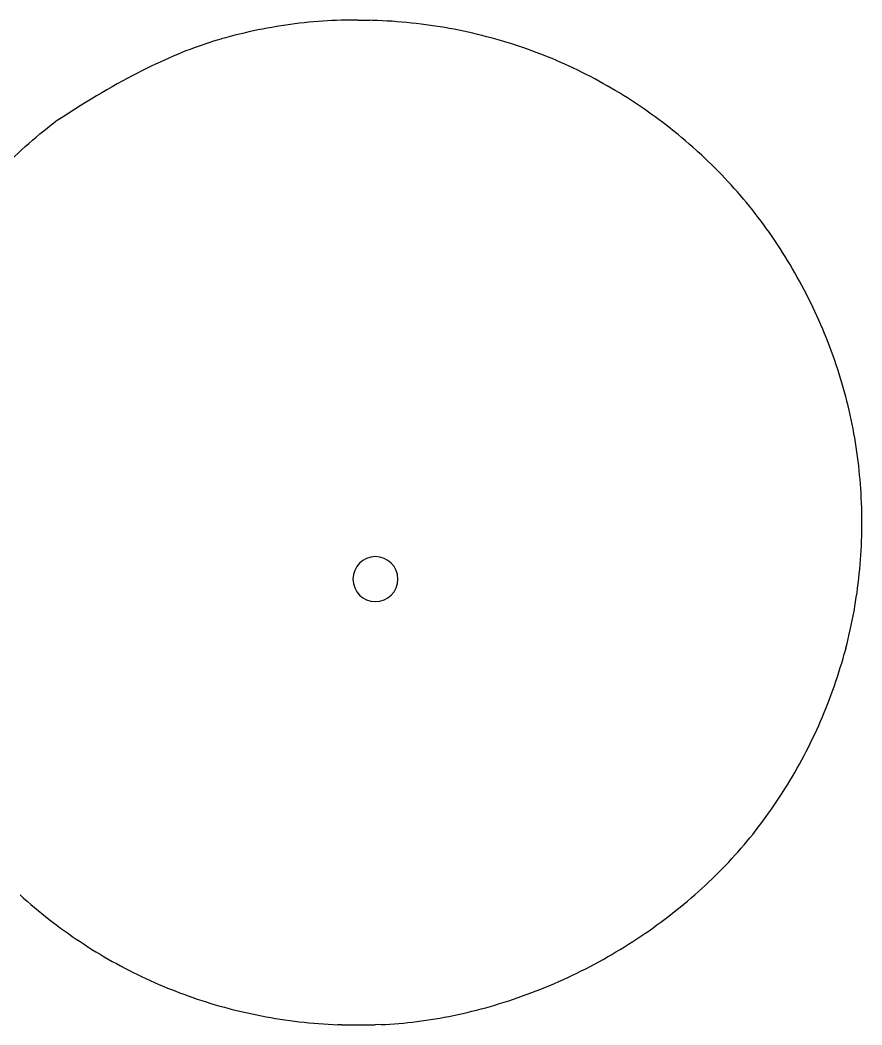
# Model space of a CAD drawing. Header units: millimetres. Extents: x -180 to 2481, y -290 to 1167.
# Drawn here: x 1040.5 to 1115.3, y 934.7 to 1024 of the extents above; entities that cross this region are included whole.
import ezdxf

# ---------------------------------------------------------------- set-up
doc = ezdxf.new("R2010")
doc.units = ezdxf.units.MM

# ---------------------------------------------------------------- blocks, each defined once
blk = doc.blocks.new('Cargo Text')
at = {"color": 7, "ltscale": 0.010602}
for p, q in [((267.049909, 141.047591), (267.466672, 141.125987)), ((286.172612, 140.537422), (286.582924, 140.430221)), ((320.410284, 95.894885), (320.39551, 95.471059))]:
    blk.add_line(p, q, dxfattribs=at)
at = {"color": 7, "ltscale": 0.010614}
blk.add_line((267.466672, 141.125987), (267.884634, 141.200539), dxfattribs=at)
at = {"color": 7, "ltscale": 0.010627}
for p, q in [((267.884634, 141.200539), (268.303785, 141.271241)), ((246.554171, 131.135337), (246.877793, 131.410923)), ((317.58006, 81.604686), (317.427946, 81.207746))]:
    blk.add_line(p, q, dxfattribs=at)
at = {"color": 7, "ltscale": 0.01064}
for p, q in [((268.303785, 141.271241), (268.724115, 141.338086)), ((315.287756, 117.917667), (315.48457, 117.540303))]:
    blk.add_line(p, q, dxfattribs=at)
at = {"color": 7, "ltscale": 0.010654}
blk.add_line((268.724115, 141.338086), (269.145615, 141.401068), dxfattribs=at)
at = {"color": 7, "ltscale": 0.010669}
blk.add_line((269.145615, 141.401068), (269.568274, 141.460179), dxfattribs=at)
at = {"color": 7, "ltscale": 0.010685}
blk.add_line((269.568274, 141.460179), (269.992082, 141.515414), dxfattribs=at)
at = {"color": 7, "ltscale": 0.010701}
for p, q in [((269.992082, 141.515414), (270.417029, 141.566764)), ((314.247596, 119.781945), (314.463105, 119.412131))]:
    blk.add_line(p, q, dxfattribs=at)
at = {"color": 7, "ltscale": 0.010718}
blk.add_line((270.417029, 141.566764), (270.843106, 141.614222), dxfattribs=at)
at = {"color": 7, "ltscale": 0.010735}
blk.add_line((270.843106, 141.614222), (271.270302, 141.657782), dxfattribs=at)
at = {"color": 7, "ltscale": 0.010753}
blk.add_line((271.270302, 141.657782), (271.698605, 141.697435), dxfattribs=at)
at = {"color": 7, "ltscale": 0.010772}
blk.add_line((271.698605, 141.697435), (272.128007, 141.733173), dxfattribs=at)
at = {"color": 7, "ltscale": 0.010792}
blk.add_line((272.128007, 141.733173), (272.558496, 141.76499), dxfattribs=at)
at = {"color": 7, "ltscale": 0.010812}
blk.add_line((272.558496, 141.76499), (272.990062, 141.792876), dxfattribs=at)
at = {"color": 7, "ltscale": 0.010832}
for p, q in [((272.990062, 141.792876), (273.422693, 141.816824)), ((290.268138, 139.280476), (290.675365, 139.132445))]:
    blk.add_line(p, q, dxfattribs=at)
at = {"color": 7, "ltscale": 0.010854}
blk.add_line((273.422693, 141.816824), (273.85638, 141.836826), dxfattribs=at)
at = {"color": 7, "ltscale": 0.007932}
blk.add_line((274.1734, 141.849506), (273.85638, 141.836826), dxfattribs=at)
at = {"color": 7, "ltscale": 0.074558}
blk.add_line((274.1734, 141.849506), (277.1557, 141.849506), dxfattribs=at)
at = {"color": 7, "ltscale": 0.013393}
blk.add_line((277.69096, 141.827642), (277.1557, 141.849506), dxfattribs=at)
at = {"color": 7, "ltscale": 0.009846}
blk.add_line((277.69096, 141.827642), (278.084288, 141.807545), dxfattribs=at)
at = {"color": 7, "ltscale": 0.009887}
blk.add_line((278.084288, 141.807545), (278.479023, 141.783373), dxfattribs=at)
at = {"color": 7, "ltscale": 0.009929}
blk.add_line((278.479023, 141.783373), (278.875166, 141.75511), dxfattribs=at)
at = {"color": 7, "ltscale": 0.00997}
blk.add_line((278.875166, 141.75511), (279.272658, 141.722744), dxfattribs=at)
at = {"color": 7, "ltscale": 0.010011}
blk.add_line((279.272658, 141.722744), (279.671435, 141.686262), dxfattribs=at)
at = {"color": 7, "ltscale": 0.010051}
blk.add_line((279.671435, 141.686262), (280.071435, 141.645655), dxfattribs=at)
at = {"color": 7, "ltscale": 0.010091}
blk.add_line((280.071435, 141.645655), (280.472593, 141.600913), dxfattribs=at)
at = {"color": 7, "ltscale": 0.01013}
blk.add_line((280.472593, 141.600913), (280.874844, 141.552027), dxfattribs=at)
at = {"color": 7, "ltscale": 0.010169}
blk.add_line((280.874844, 141.552027), (281.278122, 141.498989), dxfattribs=at)
at = {"color": 7, "ltscale": 0.010207}
blk.add_line((281.278122, 141.498989), (281.682362, 141.441793), dxfattribs=at)
at = {"color": 7, "ltscale": 0.010244}
blk.add_line((281.682362, 141.441793), (282.087494, 141.380433), dxfattribs=at)
at = {"color": 7, "ltscale": 0.01028}
blk.add_line((282.087494, 141.380433), (282.493452, 141.314905), dxfattribs=at)
at = {"color": 7, "ltscale": 0.010316}
for p, q in [((282.493452, 141.314905), (282.900166, 141.245206)), ((259.59888, 55.607515), (259.218727, 55.768037))]:
    blk.add_line(p, q, dxfattribs=at)
at = {"color": 7, "ltscale": 0.010351}
blk.add_line((282.900166, 141.245206), (283.307566, 141.171333), dxfattribs=at)
at = {"color": 7, "ltscale": 0.010385}
blk.add_line((283.307566, 141.171333), (283.715583, 141.093286), dxfattribs=at)
at = {"color": 7, "ltscale": 0.010419}
for p, q in [((283.715583, 141.093286), (284.124145, 141.011064)), ((307.948949, 66.292528), (307.658322, 65.993818)), ((307.658322, 65.993818), (307.364839, 65.697908))]:
    blk.add_line(p, q, dxfattribs=at)
at = {"color": 7, "ltscale": 0.010523}
for p, q in [((263.354574, 140.17002), (263.760115, 140.282752)), ((249.886638, 133.737474), (250.231455, 133.978844)), ((320.401643, 98.849646), (320.414856, 98.428929)), ((318.533568, 84.404331), (318.409259, 84.00219)), ((288.693751, 54.491443), (288.29023, 54.371686))]:
    blk.add_line(p, q, dxfattribs=at)
at = {"color": 7, "ltscale": 0.010529}
for p, q in [((263.760115, 140.282752), (264.166942, 140.39169)), ((312.445554, 71.793268), (312.204629, 71.447846)), ((297.780522, 58.392362), (297.413592, 58.185639)), ((265.921799, 53.615794), (265.5113, 53.709998))]:
    blk.add_line(p, q, dxfattribs=at)
at = {"color": 7, "ltscale": 0.010536}
for p, q in [((264.166942, 140.39169), (264.575044, 140.496829)), ((306.51579, 129.436033), (306.823038, 129.147561)), ((318.409259, 84.00219), (318.280984, 83.600765))]:
    blk.add_line(p, q, dxfattribs=at)
at = {"color": 7, "ltscale": 0.010543}
for p, q in [((264.575044, 140.496829), (264.984412, 140.598164)), ((320.424082, 98.007724), (320.429318, 97.586045))]:
    blk.add_line(p, q, dxfattribs=at)
at = {"color": 7, "ltscale": 0.010551}
blk.add_line((264.984412, 140.598164), (265.395037, 140.695689), dxfattribs=at)
at = {"color": 7, "ltscale": 0.01056}
blk.add_line((265.395037, 140.695689), (265.806909, 140.789401), dxfattribs=at)
at = {"color": 7, "ltscale": 0.010569}
for p, q in [((265.806909, 140.789401), (266.220018, 140.879292)), ((317.246749, 113.68701), (317.402337, 113.29393)), ((313.150287, 72.845714), (312.918393, 72.492207)), ((265.100945, 53.808272), (264.690745, 53.910621))]:
    blk.add_line(p, q, dxfattribs=at)
at = {"color": 7, "ltscale": 0.01058}
for p, q in [((266.220018, 140.879292), (266.634354, 140.965357)), ((316.757455, 114.857928), (316.924306, 114.469019))]:
    blk.add_line(p, q, dxfattribs=at)
at = {"color": 7, "ltscale": 0.01059}
blk.add_line((266.634354, 140.965357), (267.049909, 141.047591), dxfattribs=at)
at = {"color": 7, "ltscale": 0.010452}
for p, q in [((284.124145, 141.011064), (284.533182, 140.924669)), ((319.486153, 106.322706), (319.570544, 105.913222))]:
    blk.add_line(p, q, dxfattribs=at)
at = {"color": 7, "ltscale": 0.010483}
blk.add_line((284.533182, 140.924669), (284.942619, 140.834103), dxfattribs=at)
at = {"color": 7, "ltscale": 0.010514}
for p, q in [((284.942619, 140.834103), (285.352386, 140.73937)), ((320.384449, 99.26986), (320.401643, 98.849646)), ((297.044983, 57.982563), (296.674702, 57.783133))]:
    blk.add_line(p, q, dxfattribs=at)
at = {"color": 7, "ltscale": 0.010545}
blk.add_line((285.352386, 140.73937), (285.762408, 140.640475), dxfattribs=at)
at = {"color": 7, "ltscale": 0.010574}
for p, q in [((285.762408, 140.640475), (286.172612, 140.537422)), ((318.511473, 110.100662), (318.633122, 109.695558))]:
    blk.add_line(p, q, dxfattribs=at)
at = {"color": 7, "ltscale": 0.01063}
for p, q in [((286.582924, 140.430221), (286.993269, 140.318878)), ((315.48457, 117.540303), (315.677643, 117.16146)), ((320.37672, 95.046848), (320.353911, 94.622267))]:
    blk.add_line(p, q, dxfattribs=at)
at = {"color": 7, "ltscale": 0.010656}
for p, q in [((286.993269, 140.318878), (287.403571, 140.203405)), ((245.913477, 130.573948), (246.232729, 130.856344)), ((282.928383, 53.160913), (282.507323, 53.094591))]:
    blk.add_line(p, q, dxfattribs=at)
at = {"color": 7, "ltscale": 0.010682}
blk.add_line((287.403571, 140.203405), (287.813757, 140.08381), dxfattribs=at)
at = {"color": 7, "ltscale": 0.0105}
for p, q in [((260.552567, 139.275038), (260.948845, 139.414206)), ((259.764107, 138.985424), (260.157651, 139.13211)), ((260.157651, 139.13211), (260.552567, 139.275038)), ((251.278246, 134.682307), (251.631258, 134.909899)), ((318.7703, 85.21072), (318.653915, 84.807177)), ((259.218727, 55.768037), (258.833389, 55.935079))]:
    blk.add_line(p, q, dxfattribs=at)
at = {"color": 7, "ltscale": 0.010501}
for p, q in [((260.948845, 139.414206), (261.346476, 139.549609)), ((259.371945, 138.834984), (259.764107, 138.985424))]:
    blk.add_line(p, q, dxfattribs=at)
at = {"color": 7, "ltscale": 0.010503}
for p, q in [((261.346476, 139.549609), (261.745449, 139.681244)), ((296.302757, 57.58735), (295.929156, 57.395216))]:
    blk.add_line(p, q, dxfattribs=at)
at = {"color": 7, "ltscale": 0.010506}
for p, q in [((261.745449, 139.681244), (262.145754, 139.809106)), ((306.823038, 129.147561), (307.126646, 128.857018)), ((320.363276, 99.689556), (320.384449, 99.26986))]:
    blk.add_line(p, q, dxfattribs=at)
at = {"color": 7, "ltscale": 0.010509}
for p, q in [((262.145754, 139.809106), (262.547384, 139.933193)), ((292.264899, 55.738809), (291.873616, 55.585191))]:
    blk.add_line(p, q, dxfattribs=at)
at = {"color": 7, "ltscale": 0.010513}
blk.add_line((262.547384, 139.933193), (262.950327, 140.053499), dxfattribs=at)
at = {"color": 7, "ltscale": 0.010518}
for p, q in [((262.950327, 140.053499), (263.354574, 140.17002)), ((256.782016, 137.731497), (257.164483, 137.906789))]:
    blk.add_line(p, q, dxfattribs=at)
at = {"color": 7, "ltscale": 0.010706}
blk.add_line((287.813757, 140.08381), (288.223748, 139.960108), dxfattribs=at)
at = {"color": 7, "ltscale": 0.01073}
for p, q in [((288.223748, 139.960108), (288.633471, 139.83231)), ((313.805366, 120.516932), (314.02835, 120.150215)), ((315.099686, 76.14751), (314.895453, 75.770016))]:
    blk.add_line(p, q, dxfattribs=at)
at = {"color": 7, "ltscale": 0.010752}
blk.add_line((288.633471, 139.83231), (289.042848, 139.700431), dxfattribs=at)
at = {"color": 7, "ltscale": 0.010774}
blk.add_line((289.042848, 139.700431), (289.451802, 139.564488), dxfattribs=at)
at = {"color": 7, "ltscale": 0.010794}
blk.add_line((289.451802, 139.564488), (289.860258, 139.424497), dxfattribs=at)
at = {"color": 7, "ltscale": 0.010814}
for p, q in [((289.860258, 139.424497), (290.268138, 139.280476)), ((312.634388, 122.326793), (312.876058, 121.968023)), ((316.067373, 78.061245), (315.87929, 77.67172))]:
    blk.add_line(p, q, dxfattribs=at)
at = {"color": 7, "ltscale": 0.010541}
for p, q in [((257.935099, 138.246776), (258.323232, 138.411457)), ((312.683478, 72.14139), (312.445554, 71.793268))]:
    blk.add_line(p, q, dxfattribs=at)
at = {"color": 7, "ltscale": 0.01055}
blk.add_line((258.323232, 138.411457), (258.713237, 138.572589), dxfattribs=at)
at = {"color": 7, "ltscale": 0.007225}
blk.add_line((258.713237, 138.572589), (258.981201, 138.680804), dxfattribs=at)
at = {"color": 7, "ltscale": 0.010502}
for p, q in [((258.981201, 138.680804), (259.371945, 138.834984)), ((255.646075, 137.184499), (256.022804, 137.370346))]:
    blk.add_line(p, q, dxfattribs=at)
at = {"color": 7, "ltscale": 0.01085}
blk.add_line((290.675365, 139.132445), (291.081862, 138.980425), dxfattribs=at)
at = {"color": 7, "ltscale": 0.010866}
for p, q in [((291.081862, 138.980425), (291.487552, 138.824437)), ((305.082864, 63.575857), (304.753264, 63.292504))]:
    blk.add_line(p, q, dxfattribs=at)
at = {"color": 7, "ltscale": 0.010881}
blk.add_line((291.487552, 138.824437), (291.892359, 138.664504), dxfattribs=at)
at = {"color": 7, "ltscale": 0.010895}
blk.add_line((291.892359, 138.664504), (292.296204, 138.500652), dxfattribs=at)
at = {"color": 7, "ltscale": 0.010909}
blk.add_line((292.296204, 138.500652), (292.699011, 138.332905), dxfattribs=at)
at = {"color": 7, "ltscale": 0.010507}
blk.add_line((256.022804, 137.370346), (256.401454, 137.55268), dxfattribs=at)
at = {"color": 7, "ltscale": 0.010512}
for p, q in [((256.401454, 137.55268), (256.782016, 137.731497)), ((289.896356, 54.873366), (289.496824, 54.742287))]:
    blk.add_line(p, q, dxfattribs=at)
at = {"color": 7, "ltscale": 0.010525}
blk.add_line((257.164483, 137.906789), (257.548847, 138.078551), dxfattribs=at)
at = {"color": 7, "ltscale": 0.010532}
blk.add_line((257.548847, 138.078551), (257.935099, 138.246776), dxfattribs=at)
at = {"color": 7, "ltscale": 0.01092}
blk.add_line((292.699011, 138.332905), (293.100703, 138.16129), dxfattribs=at)
at = {"color": 7, "ltscale": 0.010931}
blk.add_line((293.100703, 138.16129), (293.501204, 137.985836), dxfattribs=at)
at = {"color": 7, "ltscale": 0.010941}
blk.add_line((293.501204, 137.985836), (293.900436, 137.806571), dxfattribs=at)
at = {"color": 7, "ltscale": 0.010949}
blk.add_line((293.900436, 137.806571), (294.298324, 137.623525), dxfattribs=at)
at = {"color": 7, "ltscale": 0.010957}
blk.add_line((294.298324, 137.623525), (294.694792, 137.436731), dxfattribs=at)
at = {"color": 7, "ltscale": 0.010492}
for p, q in [((254.527498, 136.605942), (254.898414, 136.802292)), ((266.743189, 53.439574), (266.332432, 53.525654))]:
    blk.add_line(p, q, dxfattribs=at)
at = {"color": 7, "ltscale": 0.010495}
blk.add_line((254.898414, 136.802292), (255.271276, 136.995146), dxfattribs=at)
at = {"color": 7, "ltscale": 0.010498}
for p, q in [((255.271276, 136.995146), (255.646075, 137.184499)), ((320.338128, 100.108721), (320.363276, 99.689556)), ((295.929156, 57.395216), (295.553905, 57.206732))]:
    blk.add_line(p, q, dxfattribs=at)
at = {"color": 7, "ltscale": 0.010963}
blk.add_line((294.694792, 137.436731), (295.089763, 137.24622), dxfattribs=at)
at = {"color": 7, "ltscale": 0.010968}
blk.add_line((295.089763, 137.24622), (295.483164, 137.052027), dxfattribs=at)
at = {"color": 7, "ltscale": 0.010972}
blk.add_line((295.483164, 137.052027), (295.874917, 136.854186), dxfattribs=at)
at = {"color": 7, "ltscale": 0.010975}
blk.add_line((295.874917, 136.854186), (296.26495, 136.652734), dxfattribs=at)
at = {"color": 7, "ltscale": 0.010976}
for p, q in [((296.26495, 136.652734), (296.653188, 136.447707)), ((297.039558, 136.239144), (297.423985, 136.027083))]:
    blk.add_line(p, q, dxfattribs=at)
at = {"color": 7, "ltscale": 0.01049}
for p, q in [((252.702408, 135.571938), (253.063465, 135.78569)), ((254.158537, 136.406102), (254.527498, 136.605942)), ((292.881545, 55.9897), (292.493344, 55.830488))]:
    blk.add_line(p, q, dxfattribs=at)
at = {"color": 7, "ltscale": 0.010489}
for p, q in [((253.063465, 135.78569), (253.426512, 135.995971)), ((253.791539, 136.202777), (254.158537, 136.406102)), ((318.882726, 85.614952), (318.7703, 85.21072)), ((294.798484, 56.840721), (294.418326, 56.663197))]:
    blk.add_line(p, q, dxfattribs=at)
at = {"color": 7, "ltscale": 0.010488}
for p, q in [((253.426512, 135.995971), (253.791539, 136.202777)), ((294.418326, 56.663197), (294.036547, 56.48933)), ((293.26815, 56.152579), (292.881545, 55.9897))]:
    blk.add_line(p, q, dxfattribs=at)
at = {"color": 7, "ltscale": 0.010977}
blk.add_line((296.653188, 136.447707), (297.039558, 136.239144), dxfattribs=at)
at = {"color": 7, "ltscale": 0.010974}
blk.add_line((297.423985, 136.027083), (297.806399, 135.811565), dxfattribs=at)
at = {"color": 7, "ltscale": 0.010971}
blk.add_line((297.806399, 135.811565), (298.186726, 135.592631), dxfattribs=at)
at = {"color": 7, "ltscale": 0.010497}
blk.add_line((251.631258, 134.909899), (251.986295, 135.134038), dxfattribs=at)
at = {"color": 7, "ltscale": 0.010494}
for p, q in [((251.986295, 135.134038), (252.343348, 135.354719)), ((311.713814, 70.765121), (311.463943, 70.427829)), ((295.553905, 57.206732), (295.177012, 57.0219))]:
    blk.add_line(p, q, dxfattribs=at)
at = {"color": 7, "ltscale": 0.010491}
for p, q in [((252.343348, 135.354719), (252.702408, 135.571938)), ((320.309009, 100.52734), (320.338128, 100.108721)), ((315.87929, 77.67172), (315.693403, 77.295504)), ((295.177012, 57.0219), (294.798484, 56.840721))]:
    blk.add_line(p, q, dxfattribs=at)
at = {"color": 7, "ltscale": 0.010967}
blk.add_line((298.186726, 135.592631), (298.564897, 135.370323), dxfattribs=at)
at = {"color": 7, "ltscale": 0.010961}
blk.add_line((298.564897, 135.370323), (298.94084, 135.144685), dxfattribs=at)
at = {"color": 7, "ltscale": 0.010955}
blk.add_line((298.94084, 135.144685), (299.314485, 134.91576), dxfattribs=at)
at = {"color": 7, "ltscale": 0.010947}
blk.add_line((299.314485, 134.91576), (299.685763, 134.683594), dxfattribs=at)
at = {"color": 7, "ltscale": 0.010516}
for p, q in [((250.231455, 133.978844), (250.578335, 134.216775)), ((312.204629, 71.447846), (311.960712, 71.105128))]:
    blk.add_line(p, q, dxfattribs=at)
at = {"color": 7, "ltscale": 0.01051}
for p, q in [((250.578335, 134.216775), (250.927269, 134.451264)), ((290.294541, 55.008212), (289.896356, 54.873366)), ((266.332432, 53.525654), (265.921799, 53.615794))]:
    blk.add_line(p, q, dxfattribs=at)
at = {"color": 7, "ltscale": 0.010505}
for p, q in [((250.927269, 134.451264), (251.278246, 134.682307)), ((311.960712, 71.105128), (311.713814, 70.765121))]:
    blk.add_line(p, q, dxfattribs=at)
at = {"color": 7, "ltscale": 0.010938}
blk.add_line((299.685763, 134.683594), (300.054606, 134.448232), dxfattribs=at)
at = {"color": 7, "ltscale": 0.010929}
blk.add_line((300.054606, 134.448232), (300.420947, 134.209722), dxfattribs=at)
at = {"color": 7, "ltscale": 0.010917}
blk.add_line((300.420947, 134.209722), (300.784719, 133.968111), dxfattribs=at)
at = {"color": 7, "ltscale": 0.010905}
blk.add_line((300.784719, 133.968111), (301.145856, 133.723448), dxfattribs=at)
at = {"color": 7, "ltscale": 0.010546}
blk.add_line((248.864665, 132.992763), (249.203233, 133.24443), dxfattribs=at)
at = {"color": 7, "ltscale": 0.010538}
blk.add_line((249.203233, 133.24443), (249.543894, 133.492668), dxfattribs=at)
at = {"color": 7, "ltscale": 0.01053}
blk.add_line((249.543894, 133.492668), (249.886638, 133.737474), dxfattribs=at)
at = {"color": 7, "ltscale": 0.010892}
blk.add_line((301.145856, 133.723448), (301.504292, 133.475781), dxfattribs=at)
at = {"color": 7, "ltscale": 0.010878}
blk.add_line((301.504292, 133.475781), (301.859965, 133.225161), dxfattribs=at)
at = {"color": 7, "ltscale": 0.010862}
blk.add_line((301.859965, 133.225161), (302.212811, 132.971639), dxfattribs=at)
at = {"color": 7, "ltscale": 0.010588}
blk.add_line((247.531529, 131.951867), (247.861621, 132.217219), dxfattribs=at)
at = {"color": 7, "ltscale": 0.010577}
for p, q in [((247.861621, 132.217219), (248.193848, 132.479155)), ((320.427806, 96.741324), (320.421048, 96.318312))]:
    blk.add_line(p, q, dxfattribs=at)
at = {"color": 7, "ltscale": 0.010566}
for p, q in [((248.193848, 132.479155), (248.5282, 132.73767)), ((306.204946, 129.722376), (306.51579, 129.436033)), ((318.123834, 111.308134), (318.256825, 110.906958))]:
    blk.add_line(p, q, dxfattribs=at)
at = {"color": 7, "ltscale": 0.010556}
blk.add_line((248.5282, 132.73767), (248.864665, 132.992763), dxfattribs=at)
at = {"color": 7, "ltscale": 0.010845}
blk.add_line((302.212811, 132.971639), (302.562768, 132.715266), dxfattribs=at)
at = {"color": 7, "ltscale": 0.010828}
blk.add_line((302.562768, 132.715266), (302.909775, 132.456094), dxfattribs=at)
at = {"color": 7, "ltscale": 0.010809}
blk.add_line((302.909775, 132.456094), (303.253773, 132.194177), dxfattribs=at)
at = {"color": 7, "ltscale": 0.010789}
blk.add_line((303.253773, 132.194177), (303.594701, 131.929568), dxfattribs=at)
at = {"color": 7, "ltscale": 0.010613}
blk.add_line((246.877793, 131.410923), (247.203582, 131.683101), dxfattribs=at)
at = {"color": 7, "ltscale": 0.0106}
for p, q in [((247.203582, 131.683101), (247.531529, 131.951867)), ((313.604973, 73.560778), (313.37915, 73.201906))]:
    blk.add_line(p, q, dxfattribs=at)
at = {"color": 7, "ltscale": 0.010768}
blk.add_line((303.594701, 131.929568), (303.932502, 131.66232), dxfattribs=at)
at = {"color": 7, "ltscale": 0.010746}
blk.add_line((303.932502, 131.66232), (304.267121, 131.392489), dxfattribs=at)
at = {"color": 7, "ltscale": 0.010724}
for p, q in [((304.267121, 131.392489), (304.5985, 131.12013)), ((316.779631, 79.627907), (316.607571, 79.234979))]:
    blk.add_line(p, q, dxfattribs=at)
at = {"color": 7, "ltscale": 0.010665}
blk.add_line((245.596599, 130.288306), (245.913477, 130.573948), dxfattribs=at)
at = {"color": 7, "ltscale": 0.010641}
blk.add_line((246.232729, 130.856344), (246.554171, 131.135337), dxfattribs=at)
at = {"color": 7, "ltscale": 0.0107}
blk.add_line((304.5985, 131.12013), (304.926585, 130.845298), dxfattribs=at)
at = {"color": 7, "ltscale": 0.010675}
blk.add_line((304.926585, 130.845298), (305.251324, 130.56805), dxfattribs=at)
at = {"color": 7, "ltscale": 0.010649}
blk.add_line((305.251324, 130.56805), (305.572664, 130.288442), dxfattribs=at)
at = {"color": 7, "ltscale": 0.010622}
blk.add_line((305.572664, 130.288442), (305.890555, 130.006532), dxfattribs=at)
at = {"color": 7, "ltscale": 0.010594}
for p, q in [((305.890555, 130.006532), (306.204946, 129.722376)), ((317.87235, 82.40087), (317.728193, 82.002397))]:
    blk.add_line(p, q, dxfattribs=at)
at = {"color": 7, "ltscale": 0.010474}
for p, q in [((307.126646, 128.857018), (307.426568, 128.564463)), ((267.154059, 53.35755), (266.743189, 53.439574))]:
    blk.add_line(p, q, dxfattribs=at)
at = {"color": 7, "ltscale": 0.010442}
for p, q in [((307.426568, 128.564463), (307.722762, 128.269954)), ((267.976097, 53.205648), (267.565032, 53.279576))]:
    blk.add_line(p, q, dxfattribs=at)
at = {"color": 7, "ltscale": 0.010409}
blk.add_line((307.722762, 128.269954), (308.015185, 127.973551), dxfattribs=at)
at = {"color": 7, "ltscale": 0.010376}
blk.add_line((308.015185, 127.973551), (308.303797, 127.675313), dxfattribs=at)
at = {"color": 7, "ltscale": 0.010341}
blk.add_line((308.303797, 127.675313), (308.588557, 127.375299), dxfattribs=at)
at = {"color": 7, "ltscale": 0.010306}
for p, q in [((308.588557, 127.375299), (308.869429, 127.073569)), ((272.912644, 52.632802), (272.501204, 52.658446))]:
    blk.add_line(p, q, dxfattribs=at)
at = {"color": 7, "ltscale": 0.01027}
blk.add_line((308.869429, 127.073569), (309.146376, 126.770182), dxfattribs=at)
at = {"color": 7, "ltscale": 0.010233}
blk.add_line((309.146376, 126.770182), (309.419361, 126.465199), dxfattribs=at)
at = {"color": 7, "ltscale": 0.010195}
blk.add_line((309.419361, 126.465199), (309.688351, 126.158677), dxfattribs=at)
at = {"color": 7, "ltscale": 0.010157}
blk.add_line((309.688351, 126.158677), (309.953313, 125.850678), dxfattribs=at)
at = {"color": 7, "ltscale": 0.010118}
blk.add_line((309.953313, 125.850678), (310.214216, 125.54126), dxfattribs=at)
at = {"color": 7, "ltscale": 0.010079}
blk.add_line((310.214216, 125.54126), (310.471029, 125.230482), dxfattribs=at)
at = {"color": 7, "ltscale": 0.010039}
blk.add_line((310.471029, 125.230482), (310.723725, 124.918405), dxfattribs=at)
at = {"color": 7, "ltscale": 0.009998}
blk.add_line((310.723725, 124.918405), (310.972275, 124.605087), dxfattribs=at)
at = {"color": 7, "ltscale": 0.009957}
blk.add_line((310.972275, 124.605087), (311.216653, 124.290588), dxfattribs=at)
at = {"color": 7, "ltscale": 0.009915}
blk.add_line((311.216653, 124.290588), (311.456835, 123.974965), dxfattribs=at)
at = {"color": 7, "ltscale": 0.009873}
blk.add_line((311.456835, 123.974965), (311.692797, 123.658278), dxfattribs=at)
at = {"color": 7, "ltscale": 0.009831}
blk.add_line((311.692797, 123.658278), (311.924518, 123.340584), dxfattribs=at)
at = {"color": 7, "ltscale": 0.009262}
blk.add_line((311.924518, 123.340584), (312.140001, 123.039207), dxfattribs=at)
at = {"color": 7, "ltscale": 0.010846}
blk.add_line((312.140001, 123.039207), (312.38898, 122.683937), dxfattribs=at)
at = {"color": 7, "ltscale": 0.010833}
for p, q in [((312.38898, 122.683937), (312.634388, 122.326793)), ((278.665641, 52.67234), (278.233173, 52.644967))]:
    blk.add_line(p, q, dxfattribs=at)
at = {"color": 7, "ltscale": 0.010796}
blk.add_line((312.876058, 121.968023), (313.113991, 121.60764), dxfattribs=at)
at = {"color": 7, "ltscale": 0.010778}
blk.add_line((313.113991, 121.60764), (313.348187, 121.245656), dxfattribs=at)
at = {"color": 7, "ltscale": 0.010762}
blk.add_line((313.348187, 121.245656), (313.578645, 120.882083), dxfattribs=at)
at = {"color": 7, "ltscale": 0.010745}
for p, q in [((313.578645, 120.882083), (313.805366, 120.516932)), ((316.607571, 79.234979), (316.43151, 78.842885))]:
    blk.add_line(p, q, dxfattribs=at)
at = {"color": 7, "ltscale": 0.010715}
blk.add_line((314.02835, 120.150215), (314.247596, 119.781945), dxfattribs=at)
at = {"color": 7, "ltscale": 0.010687}
for p, q in [((314.463105, 119.412131), (314.674876, 119.040785)), ((258.833389, 55.935079), (258.442795, 56.108745))]:
    blk.add_line(p, q, dxfattribs=at)
at = {"color": 7, "ltscale": 0.010674}
blk.add_line((314.674876, 119.040785), (314.882908, 118.667919), dxfattribs=at)
at = {"color": 7, "ltscale": 0.010662}
blk.add_line((314.882908, 118.667919), (315.087202, 118.293543), dxfattribs=at)
at = {"color": 7, "ltscale": 0.010651}
blk.add_line((315.087202, 118.293543), (315.287756, 117.917667), dxfattribs=at)
at = {"color": 7, "ltscale": 0.010621}
blk.add_line((315.677643, 117.16146), (315.866974, 116.78115), dxfattribs=at)
at = {"color": 7, "ltscale": 0.010612}
for p, q in [((315.866974, 116.78115), (316.052561, 116.399382)), ((264.280712, 54.017049), (263.870856, 54.127562))]:
    blk.add_line(p, q, dxfattribs=at)
at = {"color": 7, "ltscale": 0.010604}
for p, q in [((316.052561, 116.399382), (316.234405, 116.016165)), ((300.301341, 59.941464), (299.946392, 59.70923)), ((284.600598, 53.464687), (284.184367, 53.382983))]:
    blk.add_line(p, q, dxfattribs=at)
at = {"color": 7, "ltscale": 0.010597}
blk.add_line((316.234405, 116.016165), (316.412502, 115.631511), dxfattribs=at)
at = {"color": 7, "ltscale": 0.010591}
for p, q in [((316.412502, 115.631511), (316.586853, 115.245429)), ((299.946392, 59.70923), (299.589706, 59.480642)), ((264.690745, 53.910621), (264.280712, 54.017049))]:
    blk.add_line(p, q, dxfattribs=at)
at = {"color": 7, "ltscale": 0.010585}
for p, q in [((316.586853, 115.245429), (316.757455, 114.857928)), ((313.37915, 73.201906), (313.150287, 72.845714))]:
    blk.add_line(p, q, dxfattribs=at)
at = {"color": 7, "ltscale": 0.010575}
blk.add_line((316.924306, 114.469019), (317.087405, 114.078709), dxfattribs=at)
at = {"color": 7, "ltscale": 0.010572}
blk.add_line((317.087405, 114.078709), (317.246749, 113.68701), dxfattribs=at)
at = {"color": 7, "ltscale": 0.010567}
for p, q in [((317.402337, 113.29393), (317.554165, 112.899478)), ((299.231292, 59.255697), (298.871158, 59.034397))]:
    blk.add_line(p, q, dxfattribs=at)
at = {"color": 7, "ltscale": 0.010565}
for p, q in [((317.554165, 112.899478), (317.702232, 112.503663)), ((317.987069, 111.707982), (318.123834, 111.308134)), ((320.430561, 97.163907), (320.427806, 96.741324))]:
    blk.add_line(p, q, dxfattribs=at)
at = {"color": 7, "ltscale": 0.010564}
for p, q in [((317.702232, 112.503663), (317.846534, 112.106495)), ((317.846534, 112.106495), (317.987069, 111.707982))]:
    blk.add_line(p, q, dxfattribs=at)
at = {"color": 7, "ltscale": 0.010568}
blk.add_line((318.256825, 110.906958), (318.386039, 110.504465), dxfattribs=at)
at = {"color": 7, "ltscale": 0.010571}
blk.add_line((318.386039, 110.504465), (318.511473, 110.100662), dxfattribs=at)
at = {"color": 7, "ltscale": 0.010579}
for p, q in [((318.633122, 109.695558), (318.750983, 109.289162)), ((299.589706, 59.480642), (299.231292, 59.255697))]:
    blk.add_line(p, q, dxfattribs=at)
at = {"color": 7, "ltscale": 0.010583}
for p, q in [((318.750983, 109.289162), (318.865052, 108.881482)), ((285.42936, 53.639577), (285.015599, 53.55022))]:
    blk.add_line(p, q, dxfattribs=at)
at = {"color": 7, "ltscale": 0.013538}
blk.add_line((319.00531, 108.358459), (318.865052, 108.881482), dxfattribs=at)
at = {"color": 7, "ltscale": 0.010467}
blk.add_line((319.00531, 108.358459), (319.109324, 107.952912), dxfattribs=at)
at = {"color": 7, "ltscale": 0.010463}
for p, q in [((319.109324, 107.952912), (319.209416, 107.546548)), ((319.196257, 86.831693), (319.095703, 86.425447))]:
    blk.add_line(p, q, dxfattribs=at)
at = {"color": 7, "ltscale": 0.010459}
blk.add_line((319.209416, 107.546548), (319.305587, 107.139383), dxfattribs=at)
at = {"color": 7, "ltscale": 0.010456}
blk.add_line((319.305587, 107.139383), (319.397833, 106.731431), dxfattribs=at)
at = {"color": 7, "ltscale": 0.010454}
for p, q in [((319.397833, 106.731431), (319.486153, 106.322706)), ((319.933493, 103.854921), (319.994263, 103.441183))]:
    blk.add_line(p, q, dxfattribs=at)
at = {"color": 7, "ltscale": 0.010451}
for p, q in [((319.570544, 105.913222), (319.651005, 105.502994)), ((319.651005, 105.502994), (319.727532, 105.092036)), ((319.727532, 105.092036), (319.800124, 104.680361)), ((319.800124, 104.680361), (319.868779, 104.267985)), ((310.43491, 69.105915), (310.170307, 68.782276))]:
    blk.add_line(p, q, dxfattribs=at)
at = {"color": 7, "ltscale": 0.010453}
blk.add_line((319.868779, 104.267985), (319.933493, 103.854921), dxfattribs=at)
at = {"color": 7, "ltscale": 0.010457}
blk.add_line((319.994263, 103.441183), (320.051088, 103.026785), dxfattribs=at)
at = {"color": 7, "ltscale": 0.01046}
blk.add_line((320.051088, 103.026785), (320.103964, 102.611742), dxfattribs=at)
at = {"color": 7, "ltscale": 0.010464}
blk.add_line((320.103964, 102.611742), (320.152889, 102.196068), dxfattribs=at)
at = {"color": 7, "ltscale": 0.010468}
blk.add_line((320.152889, 102.196068), (320.197859, 101.779776), dxfattribs=at)
at = {"color": 7, "ltscale": 0.010473}
blk.add_line((320.197859, 101.779776), (320.238871, 101.362882), dxfattribs=at)
at = {"color": 7, "ltscale": 0.010478}
blk.add_line((320.238871, 101.362882), (320.275922, 100.945398), dxfattribs=at)
at = {"color": 7, "ltscale": 0.010484}
for p, q in [((320.275922, 100.945398), (320.309009, 100.52734)), ((311.463943, 70.427829), (311.211109, 70.093257))]:
    blk.add_line(p, q, dxfattribs=at)
at = {"color": 7, "ltscale": 0.010533}
blk.add_line((320.414856, 98.428929), (320.424082, 98.007724), dxfattribs=at)
at = {"color": 7, "ltscale": 0.010554}
blk.add_line((320.429318, 97.586045), (320.430561, 97.163907), dxfattribs=at)
at = {"color": 7, "ltscale": 0.010589}
blk.add_line((320.421048, 96.318312), (320.410284, 95.894885), dxfattribs=at)
at = {"color": 7, "ltscale": 0.010616}
for p, q in [((320.39551, 95.471059), (320.37672, 95.046848)), ((284.184367, 53.382983), (283.766915, 53.305115))]:
    blk.add_line(p, q, dxfattribs=at)
at = {"color": 7, "ltscale": 0.010676}
blk.add_line((320.296218, 93.77206), (320.261324, 93.346465), dxfattribs=at)
at = {"color": 7, "ltscale": 0.01066}
blk.add_line((320.327079, 94.197333), (320.296218, 93.77206), dxfattribs=at)
at = {"color": 7, "ltscale": 0.010645}
for p, q in [((320.353911, 94.622267), (320.327079, 94.197333)), ((317.427946, 81.207746), (317.27185, 80.811588))]:
    blk.add_line(p, q, dxfattribs=at)
at = {"color": 7, "ltscale": 0.01043}
for p, q in [((320.229896, 92.999406), (320.188707, 92.584229)), ((319.716536, 89.282631), (319.639708, 88.872579)), ((309.358999, 67.827863), (309.082757, 67.515245))]:
    blk.add_line(p, q, dxfattribs=at)
at = {"color": 7, "ltscale": 0.008712}
blk.add_line((320.261324, 93.346465), (320.229896, 92.999406), dxfattribs=at)
at = {"color": 7, "ltscale": 0.010426}
for p, q in [((320.143547, 92.169542), (320.094423, 91.755407)), ((309.082757, 67.515245), (308.803623, 67.205396)), ((268.387246, 53.135763), (267.976097, 53.205648))]:
    blk.add_line(p, q, dxfattribs=at)
at = {"color": 7, "ltscale": 0.010428}
blk.add_line((320.188707, 92.584229), (320.143547, 92.169542), dxfattribs=at)
at = {"color": 7, "ltscale": 0.010423}
for p, q in [((320.041337, 91.341833), (319.984291, 90.928826)), ((319.923287, 90.516395), (319.858326, 90.104547)), ((319.984291, 90.928826), (319.923287, 90.516395)), ((308.803623, 67.205396), (308.521606, 66.898323))]:
    blk.add_line(p, q, dxfattribs=at)
at = {"color": 7, "ltscale": 0.010424}
for p, q in [((320.094423, 91.755407), (320.041337, 91.341833)), ((306.769331, 65.114516), (306.467318, 64.827048))]:
    blk.add_line(p, q, dxfattribs=at)
at = {"color": 7, "ltscale": 0.010427}
for p, q in [((319.789408, 89.69329), (319.716536, 89.282631)), ((306.467318, 64.827048), (306.162474, 64.542406))]:
    blk.add_line(p, q, dxfattribs=at)
at = {"color": 7, "ltscale": 0.010425}
blk.add_line((319.858326, 90.104547), (319.789408, 89.69329), dxfattribs=at)
at = {"color": 7, "ltscale": 0.010438}
blk.add_line((319.558926, 88.463141), (319.47419, 88.054326), dxfattribs=at)
at = {"color": 7, "ltscale": 0.010433}
blk.add_line((319.639708, 88.872579), (319.558926, 88.463141), dxfattribs=at)
at = {"color": 7, "ltscale": 0.010449}
blk.add_line((319.3855, 87.646141), (319.292856, 87.238594), dxfattribs=at)
at = {"color": 7, "ltscale": 0.010443}
blk.add_line((319.47419, 88.054326), (319.3855, 87.646141), dxfattribs=at)
at = {"color": 7, "ltscale": 0.010455}
blk.add_line((319.292856, 87.238594), (319.196257, 86.831693), dxfattribs=at)
at = {"color": 7, "ltscale": 0.01048}
blk.add_line((318.991193, 86.019864), (318.882726, 85.614952), dxfattribs=at)
at = {"color": 7, "ltscale": 0.010471}
blk.add_line((319.095703, 86.425447), (318.991193, 86.019864), dxfattribs=at)
at = {"color": 7, "ltscale": 0.010511}
blk.add_line((318.653915, 84.807177), (318.533568, 84.404331), dxfattribs=at)
at = {"color": 7, "ltscale": 0.010563}
for p, q in [((318.148743, 83.200064), (318.012532, 82.800096)), ((286.253129, 53.82974), (285.841873, 53.732752))]:
    blk.add_line(p, q, dxfattribs=at)
at = {"color": 7, "ltscale": 0.010549}
for p, q in [((318.280984, 83.600765), (318.148743, 83.200064)), ((265.5113, 53.709998), (265.100945, 53.808272))]:
    blk.add_line(p, q, dxfattribs=at)
at = {"color": 7, "ltscale": 0.010578}
blk.add_line((318.012532, 82.800096), (317.87235, 82.40087), dxfattribs=at)
at = {"color": 7, "ltscale": 0.01061}
blk.add_line((317.728193, 82.002397), (317.58006, 81.604686), dxfattribs=at)
at = {"color": 7, "ltscale": 0.010683}
blk.add_line((317.111768, 80.416222), (316.947696, 80.021658), dxfattribs=at)
at = {"color": 7, "ltscale": 0.010664}
for p, q in [((317.27185, 80.811588), (317.111768, 80.416222)), ((301.703584, 60.906852), (301.355675, 60.660035))]:
    blk.add_line(p, q, dxfattribs=at)
at = {"color": 7, "ltscale": 0.010703}
blk.add_line((316.947696, 80.021658), (316.779631, 79.627907), dxfattribs=at)
at = {"color": 7, "ltscale": 0.010767}
blk.add_line((316.43151, 78.842885), (316.251445, 78.451637), dxfattribs=at)
at = {"color": 7, "ltscale": 0.01079}
blk.add_line((316.251445, 78.451637), (316.067373, 78.061245), dxfattribs=at)
at = {"color": 7, "ltscale": 0.010773}
for p, q in [((315.498749, 76.910412), (315.300788, 76.527644)), ((279.956426, 52.778006), (279.527277, 52.738868))]:
    blk.add_line(p, q, dxfattribs=at)
at = {"color": 7, "ltscale": 0.010787}
blk.add_line((315.693403, 77.295504), (315.498749, 76.910412), dxfattribs=at)
at = {"color": 7, "ltscale": 0.010751}
blk.add_line((315.300788, 76.527644), (315.099686, 76.14751), dxfattribs=at)
at = {"color": 7, "ltscale": 0.01067}
blk.add_line((314.477644, 75.022969), (314.264091, 74.653426), dxfattribs=at)
at = {"color": 7, "ltscale": 0.010689}
blk.add_line((314.688102, 75.395168), (314.477644, 75.022969), dxfattribs=at)
at = {"color": 7, "ltscale": 0.010709}
blk.add_line((314.895453, 75.770016), (314.688102, 75.395168), dxfattribs=at)
at = {"color": 7, "ltscale": 0.010634}
blk.add_line((314.047454, 74.286543), (313.827744, 73.922326), dxfattribs=at)
at = {"color": 7, "ltscale": 0.010652}
blk.add_line((314.264091, 74.653426), (314.047454, 74.286543), dxfattribs=at)
at = {"color": 7, "ltscale": 0.010617}
blk.add_line((313.827744, 73.922326), (313.604973, 73.560778), dxfattribs=at)
at = {"color": 7, "ltscale": 0.010555}
for p, q in [((312.918393, 72.492207), (312.683478, 72.14139)), ((286.663118, 53.930535), (286.253129, 53.82974))]:
    blk.add_line(p, q, dxfattribs=at)
at = {"color": 7, "ltscale": 0.010466}
blk.add_line((310.955319, 69.761411), (310.696583, 69.432295), dxfattribs=at)
at = {"color": 7, "ltscale": 0.010475}
blk.add_line((311.211109, 70.093257), (310.955319, 69.761411), dxfattribs=at)
at = {"color": 7, "ltscale": 0.010445}
blk.add_line((310.170307, 68.782276), (309.902782, 68.461384), dxfattribs=at)
at = {"color": 7, "ltscale": 0.010458}
for p, q in [((310.696583, 69.432295), (310.43491, 69.105915)), ((267.565032, 53.279576), (267.154059, 53.35755))]:
    blk.add_line(p, q, dxfattribs=at)
at = {"color": 7, "ltscale": 0.010434}
blk.add_line((309.632344, 68.143244), (309.358999, 67.827863), dxfattribs=at)
at = {"color": 7, "ltscale": 0.010439}
blk.add_line((309.902782, 68.461384), (309.632344, 68.143244), dxfattribs=at)
at = {"color": 7, "ltscale": 0.01042}
for p, q in [((308.236712, 66.594032), (307.948949, 66.292528)), ((307.364839, 65.697908), (307.068507, 65.404805))]:
    blk.add_line(p, q, dxfattribs=at)
at = {"color": 7, "ltscale": 0.010421}
blk.add_line((308.521606, 66.898323), (308.236712, 66.594032), dxfattribs=at)
at = {"color": 7, "ltscale": 0.010422}
blk.add_line((307.068507, 65.404805), (306.769331, 65.114516), dxfattribs=at)
at = {"color": 7, "ltscale": 0.010431}
blk.add_line((306.162474, 64.542406), (305.854805, 64.260599), dxfattribs=at)
at = {"color": 7, "ltscale": 0.010891}
blk.add_line((305.410571, 63.862871), (305.082864, 63.575857), dxfattribs=at)
at = {"color": 7, "ltscale": 0.010906}
blk.add_line((305.736102, 64.153304), (305.410571, 63.862871), dxfattribs=at)
at = {"color": 7, "ltscale": 0.004}
blk.add_line((305.854805, 64.260599), (305.736102, 64.153304), dxfattribs=at)
at = {"color": 7, "ltscale": 0.010798}
blk.add_line((304.088433, 62.736777), (303.753226, 62.4644), dxfattribs=at)
at = {"color": 7, "ltscale": 0.01082}
blk.add_line((304.421783, 63.012811), (304.088433, 62.736777), dxfattribs=at)
at = {"color": 7, "ltscale": 0.010843}
blk.add_line((304.753264, 63.292504), (304.421783, 63.012811), dxfattribs=at)
at = {"color": 7, "ltscale": 0.005542}
blk.add_line((248.899146, 61.488006), (248.7143, 61.610406), dxfattribs=at)
at = {"color": 7, "ltscale": 0.010717}
blk.add_line((302.73657, 61.669195), (302.394042, 61.411431), dxfattribs=at)
at = {"color": 7, "ltscale": 0.010736}
for p, q in [((303.077283, 61.93061), (302.73657, 61.669195)), ((280.811335, 52.867992), (280.384449, 52.82105))]:
    blk.add_line(p, q, dxfattribs=at)
at = {"color": 7, "ltscale": 0.010756}
blk.add_line((303.416172, 62.195678), (303.077283, 61.93061), dxfattribs=at)
at = {"color": 7, "ltscale": 0.010777}
blk.add_line((303.753226, 62.4644), (303.416172, 62.195678), dxfattribs=at)
at = {"color": 7, "ltscale": 0.015479}
blk.add_line((249.416836, 61.148393), (248.899146, 61.488006), dxfattribs=at)
at = {"color": 7, "ltscale": 0.015211}
blk.add_line((249.927723, 60.817932), (249.416836, 61.148393), dxfattribs=at)
at = {"color": 7, "ltscale": 0.014948}
blk.add_line((250.431885, 60.496488), (249.927723, 60.817932), dxfattribs=at)
at = {"color": 7, "ltscale": 0.010681}
blk.add_line((302.04971, 61.157317), (301.703584, 60.906852), dxfattribs=at)
at = {"color": 7, "ltscale": 0.010699}
blk.add_line((302.394042, 61.411431), (302.04971, 61.157317), dxfattribs=at)
at = {"color": 7, "ltscale": 0.014689}
blk.add_line((250.929399, 60.18393), (250.431885, 60.496488), dxfattribs=at)
at = {"color": 7, "ltscale": 0.014433}
blk.add_line((251.420341, 59.88013), (250.929399, 60.18393), dxfattribs=at)
at = {"color": 7, "ltscale": 0.014182}
blk.add_line((251.904788, 59.584957), (251.420341, 59.88013), dxfattribs=at)
at = {"color": 7, "ltscale": 0.010618}
blk.add_line((300.654544, 60.177342), (300.301341, 59.941464), dxfattribs=at)
at = {"color": 7, "ltscale": 0.010633}
blk.add_line((301.005992, 60.416865), (300.654544, 60.177342), dxfattribs=at)
at = {"color": 7, "ltscale": 0.010648}
blk.add_line((301.355675, 60.660035), (301.005992, 60.416865), dxfattribs=at)
at = {"color": 7, "ltscale": 0.013935}
blk.add_line((252.382816, 59.298284), (251.904788, 59.584957), dxfattribs=at)
at = {"color": 7, "ltscale": 0.013692}
blk.add_line((252.854501, 59.019985), (252.382816, 59.298284), dxfattribs=at)
at = {"color": 7, "ltscale": 0.013452}
blk.add_line((253.319916, 58.749934), (252.854501, 59.019985), dxfattribs=at)
at = {"color": 7, "ltscale": 0.010557}
blk.add_line((298.871158, 59.034397), (298.509313, 58.816741), dxfattribs=at)
at = {"color": 7, "ltscale": 0.013217}
blk.add_line((253.779138, 58.488008), (253.319916, 58.749934), dxfattribs=at)
at = {"color": 7, "ltscale": 0.012985}
blk.add_line((254.23224, 58.234082), (253.779138, 58.488008), dxfattribs=at)
at = {"color": 7, "ltscale": 0.012757}
blk.add_line((254.679297, 57.988036), (254.23224, 58.234082), dxfattribs=at)
at = {"color": 7, "ltscale": 0.010521}
blk.add_line((297.413592, 58.185639), (297.044983, 57.982563), dxfattribs=at)
at = {"color": 7, "ltscale": 0.010537}
blk.add_line((298.145765, 58.602729), (297.780522, 58.392362), dxfattribs=at)
at = {"color": 7, "ltscale": 0.010547}
for p, q in [((298.509313, 58.816741), (298.145765, 58.602729)), ((287.071832, 54.035133), (286.663118, 53.930535))]:
    blk.add_line(p, q, dxfattribs=at)
at = {"color": 7, "ltscale": 0.012533}
blk.add_line((255.120382, 57.74975), (254.679297, 57.988036), dxfattribs=at)
at = {"color": 7, "ltscale": 0.012313}
blk.add_line((255.555568, 57.519103), (255.120382, 57.74975), dxfattribs=at)
at = {"color": 7, "ltscale": 0.012097}
blk.add_line((255.984929, 57.295978), (255.555568, 57.519103), dxfattribs=at)
at = {"color": 7, "ltscale": 0.011884}
blk.add_line((256.408537, 57.080258), (255.984929, 57.295978), dxfattribs=at)
at = {"color": 7, "ltscale": 0.010508}
for p, q in [((296.674702, 57.783133), (296.302757, 57.58735)), ((291.480916, 55.435314), (291.08683, 55.28919)), ((291.873616, 55.585191), (291.480916, 55.435314)), ((290.691369, 55.146821), (290.294541, 55.008212)), ((291.08683, 55.28919), (290.691369, 55.146821))]:
    blk.add_line(p, q, dxfattribs=at)
at = {"color": 7, "ltscale": 0.011675}
blk.add_line((256.826464, 56.871829), (256.408537, 57.080258), dxfattribs=at)
at = {"color": 7, "ltscale": 0.01147}
blk.add_line((257.238782, 56.670575), (256.826464, 56.871829), dxfattribs=at)
at = {"color": 7, "ltscale": 0.011269}
blk.add_line((257.645563, 56.476383), (257.238782, 56.670575), dxfattribs=at)
at = {"color": 7, "ltscale": 0.011071}
blk.add_line((258.046877, 56.289144), (257.645563, 56.476383), dxfattribs=at)
at = {"color": 7, "ltscale": 0.010877}
for p, q in [((258.442795, 56.108745), (258.046877, 56.289144)), ((277.79962, 52.621532), (277.364991, 52.602043))]:
    blk.add_line(p, q, dxfattribs=at)
at = {"color": 7, "ltscale": 0.010487}
for p, q in [((293.653153, 56.319124), (293.26815, 56.152579)), ((294.036547, 56.48933), (293.653153, 56.319124))]:
    blk.add_line(p, q, dxfattribs=at)
at = {"color": 7, "ltscale": 0.010137}
blk.add_line((259.973918, 55.453406), (259.59888, 55.607515), dxfattribs=at)
at = {"color": 7, "ltscale": 0.00996}
blk.add_line((260.343909, 55.305608), (259.973918, 55.453406), dxfattribs=at)
at = {"color": 7, "ltscale": 0.006154}
blk.add_line((292.493344, 55.830488), (292.264899, 55.738809), dxfattribs=at)
at = {"color": 7, "ltscale": 0.009788}
blk.add_line((260.708922, 55.164019), (260.343909, 55.305608), dxfattribs=at)
at = {"color": 7, "ltscale": 0.009619}
blk.add_line((261.069026, 55.028539), (260.708922, 55.164019), dxfattribs=at)
at = {"color": 7, "ltscale": 0.009453}
blk.add_line((261.424289, 54.899067), (261.069026, 55.028539), dxfattribs=at)
at = {"color": 7, "ltscale": 0.009291}
blk.add_line((261.774779, 54.775508), (261.424289, 54.899067), dxfattribs=at)
at = {"color": 7, "ltscale": 0.009132}
blk.add_line((262.120562, 54.657764), (261.774779, 54.775508), dxfattribs=at)
at = {"color": 7, "ltscale": 0.008977}
blk.add_line((262.461707, 54.545742), (262.120562, 54.657764), dxfattribs=at)
at = {"color": 7, "ltscale": 0.008825}
blk.add_line((262.798281, 54.439348), (262.461707, 54.545742), dxfattribs=at)
at = {"color": 7, "ltscale": 0.010519}
blk.add_line((289.095952, 54.614977), (288.693751, 54.491443), dxfattribs=at)
at = {"color": 7, "ltscale": 0.010515}
blk.add_line((289.496824, 54.742287), (289.095952, 54.614977), dxfattribs=at)
at = {"color": 7, "ltscale": 0.008676}
blk.add_line((263.130343, 54.338493), (262.798281, 54.439348), dxfattribs=at)
at = {"color": 7, "ltscale": 0.008584}
blk.add_line((263.46, 54.242506), (263.130343, 54.338493), dxfattribs=at)
at = {"color": 7, "ltscale": 3.1e-05}
blk.add_line((263.461188, 54.242166), (263.46, 54.242506), dxfattribs=at)
at = {"color": 7, "ltscale": 0.010635}
blk.add_line((263.870856, 54.127562), (263.461188, 54.242166), dxfattribs=at)
at = {"color": 7, "ltscale": 0.010573}
blk.add_line((285.841873, 53.732752), (285.42936, 53.639577), dxfattribs=at)
at = {"color": 7, "ltscale": 0.01054}
blk.add_line((287.479261, 54.143527), (287.071832, 54.035133), dxfattribs=at)
at = {"color": 7, "ltscale": 0.010534}
blk.add_line((287.885397, 54.255713), (287.479261, 54.143527), dxfattribs=at)
at = {"color": 7, "ltscale": 0.010528}
blk.add_line((288.29023, 54.371686), (287.885397, 54.255713), dxfattribs=at)
at = {"color": 7, "ltscale": 0.010412}
blk.add_line((268.798468, 53.069916), (268.387246, 53.135763), dxfattribs=at)
at = {"color": 7, "ltscale": 0.010398}
blk.add_line((269.209753, 53.008103), (268.798468, 53.069916), dxfattribs=at)
at = {"color": 7, "ltscale": 0.010384}
blk.add_line((269.621093, 52.950322), (269.209753, 53.008103), dxfattribs=at)
at = {"color": 7, "ltscale": 0.010372}
blk.add_line((270.032477, 52.896567), (269.621093, 52.950322), dxfattribs=at)
at = {"color": 7, "ltscale": 0.01036}
blk.add_line((270.443897, 52.846837), (270.032477, 52.896567), dxfattribs=at)
at = {"color": 7, "ltscale": 0.010349}
blk.add_line((270.855342, 52.801128), (270.443897, 52.846837), dxfattribs=at)
at = {"color": 7, "ltscale": 0.010339}
blk.add_line((271.266805, 52.759437), (270.855342, 52.801128), dxfattribs=at)
at = {"color": 7, "ltscale": 0.01033}
blk.add_line((271.678275, 52.721761), (271.266805, 52.759437), dxfattribs=at)
at = {"color": 7, "ltscale": 0.010321}
blk.add_line((272.089745, 52.688098), (271.678275, 52.721761), dxfattribs=at)
at = {"color": 7, "ltscale": 0.010313}
blk.add_line((272.501204, 52.658446), (272.089745, 52.688098), dxfattribs=at)
at = {"color": 7, "ltscale": 0.010813}
blk.add_line((279.097012, 52.703643), (278.665641, 52.67234), dxfattribs=at)
at = {"color": 7, "ltscale": 0.010793}
blk.add_line((279.527277, 52.738868), (279.097012, 52.703643), dxfattribs=at)
at = {"color": 7, "ltscale": 0.010755}
blk.add_line((280.384449, 52.82105), (279.956426, 52.778006), dxfattribs=at)
at = {"color": 7, "ltscale": 0.010719}
blk.add_line((281.237075, 52.918824), (280.811335, 52.867992), dxfattribs=at)
at = {"color": 7, "ltscale": 0.010702}
blk.add_line((281.661659, 52.973539), (281.237075, 52.918824), dxfattribs=at)
at = {"color": 7, "ltscale": 0.010686}
blk.add_line((282.085078, 53.032131), (281.661659, 52.973539), dxfattribs=at)
at = {"color": 7, "ltscale": 0.010671}
blk.add_line((282.507323, 53.094591), (282.085078, 53.032131), dxfattribs=at)
at = {"color": 7, "ltscale": 0.010642}
blk.add_line((283.34825, 53.23109), (282.928383, 53.160913), dxfattribs=at)
at = {"color": 7, "ltscale": 0.010629}
blk.add_line((283.766915, 53.305115), (283.34825, 53.23109), dxfattribs=at)
at = {"color": 7, "ltscale": 0.010593}
blk.add_line((285.015599, 53.55022), (284.600598, 53.464687), dxfattribs=at)
at = {"color": 7, "ltscale": 0.0103}
blk.add_line((273.324057, 52.611165), (272.912644, 52.632802), dxfattribs=at)
at = {"color": 7, "ltscale": 0.010294}
blk.add_line((273.735433, 52.593532), (273.324057, 52.611165), dxfattribs=at)
at = {"color": 7, "ltscale": 0.010289}
blk.add_line((274.146764, 52.579903), (273.735433, 52.593532), dxfattribs=at)
at = {"color": 7, "ltscale": 0.010285}
blk.add_line((274.558042, 52.570276), (274.146764, 52.579903), dxfattribs=at)
at = {"color": 7, "ltscale": 0.010281}
blk.add_line((274.969258, 52.56465), (274.558042, 52.570276), dxfattribs=at)
at = {"color": 7, "ltscale": 0.009324}
blk.add_line((275.3422, 52.563007), (274.969258, 52.56465), dxfattribs=at)
at = {"color": 7, "ltscale": 0.007023}
blk.add_line((275.6231, 52.563006), (275.3422, 52.563007), dxfattribs=at)
at = {"color": 7, "ltscale": 0.00615}
blk.add_line((276.929297, 52.586509), (276.6834, 52.579506), dxfattribs=at)
at = {"color": 7, "ltscale": 0.010899}
blk.add_line((277.364991, 52.602043), (276.929297, 52.586509), dxfattribs=at)
at = {"color": 7, "ltscale": 0.010855}
blk.add_line((278.233173, 52.644967), (277.79962, 52.621532), dxfattribs=at)
at = {"color": 7}
blk.add_circle((277.1833, 102.236506), 2, dxfattribs=at)
for centre, radius, start, end in [((275.46755, 96.883461), 44.271038, 223.897191, 232.821087), ((275.51634, 93.49949), 40.936623, 270.149424, 271.633664)]:
    blk.add_arc(centre, radius, start, end, dxfattribs=at)

msp = doc.modelspace()

# ---------------------------------------------------------------- block references
at = {"xscale": -1, "rotation": 180}
msp.add_blockref('Cargo Text', (794.894, 1076.54), dxfattribs=at)

doc.saveas('drawing.dxf')
